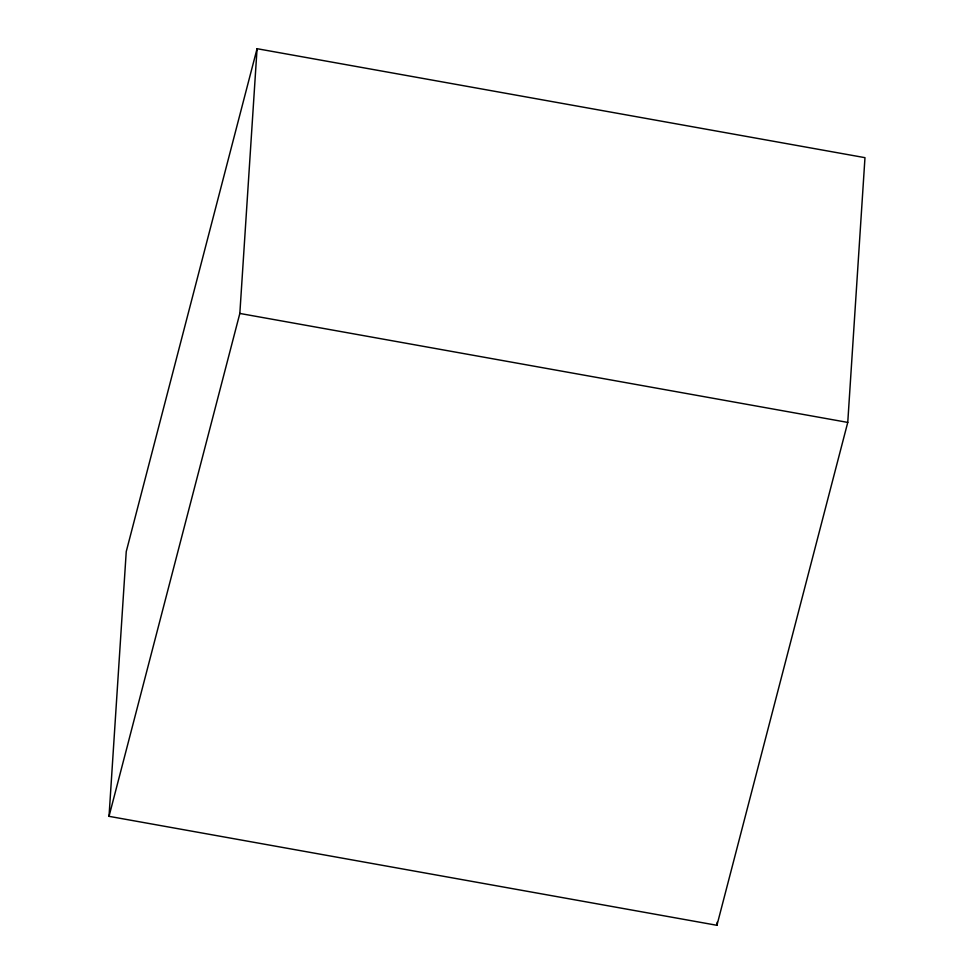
<?xml version="1.0" encoding="UTF-8"?>
<svg xmlns="http://www.w3.org/2000/svg" width="974" height="974" viewBox="0 0 974 974"><rect width="100%" height="100%" fill="white"/><g stroke="black" fill="none" stroke-linecap="round" stroke-linejoin="round"><path stroke-width="1.46" d="M109.027 816.334L126.243 551.588L257.063 48.7L864.973 157.666L847.757 422.412L716.937 925.3L109.027 816.334L239.835 313.445L257.063 48.7M716.937 925.3L717.144 922.268M239.835 313.445L847.757 422.412"/></g></svg>
